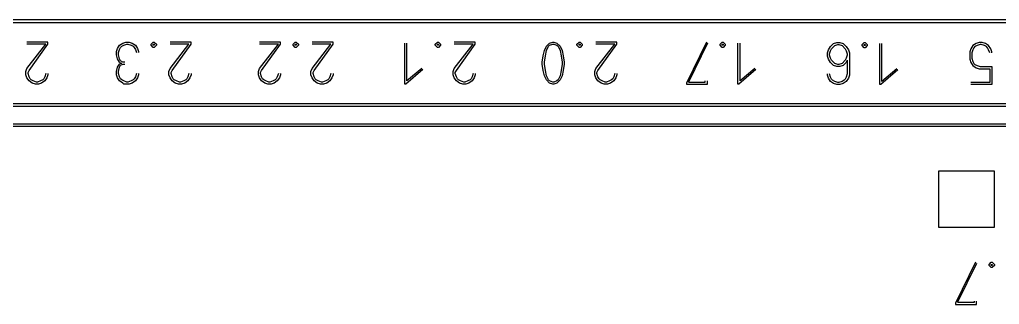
# Model space of a CAD drawing. Header units: inches. Extents: x 9 to 429, y 10 to 307.
# Drawn here: x 126.28 to 155.37, y 174.09 to 182.54 of the extents above; entities that cross this region are included whole.
import ezdxf

# ---------------------------------------------------------------- set-up
doc = ezdxf.new("R2010")
doc.units = ezdxf.units.IN
doc.header["$MEASUREMENT"] = 0
doc.layers.add('0007LEVEL_0', color=7, linetype='Continuous')
doc.layers.add('0007LEVEL_1', color=7, linetype='Continuous')

msp = doc.modelspace()

# ---------------------------------------------------------------- linework, layer by layer
at = {"color": 7, "linetype": 'Continuous'}
for p, q in [((161.716, 179.959), (111.308, 179.959)), ((161.633, 180.042), (111.391, 180.042)), ((100.308, 179.452), (227.784, 179.452)), ((100.308, 179.376), (227.784, 179.376)), ((153.562, 178.045), (153.562, 176.381)), ((155.226, 178.045), (153.562, 178.045)), ((155.226, 176.381), (155.226, 178.045)), ((153.562, 176.381), (155.226, 176.381))]:
    msp.add_line(p, q, dxfattribs=at)
at = {"layer": '0007LEVEL_0', "color": 7, "linetype": 'Continuous'}
for p, q in [((154.664, 175.341), (154.071, 174.124)), ((154.696, 175.309), (154.134, 174.155)), ((155.07, 175.278), (155.132, 175.341)), ((155.07, 175.247), (155.07, 175.278)), ((155.132, 175.185), (155.07, 175.247)), ((155.132, 175.341), (155.164, 175.341)), ((155.132, 175.247), (155.132, 175.278)), ((155.132, 175.278), (155.164, 175.278)), ((155.164, 175.247), (155.132, 175.247)), ((155.164, 175.185), (155.132, 175.185)), ((155.164, 175.341), (155.226, 175.278)), ((155.164, 175.278), (155.164, 175.247)), ((155.226, 175.247), (155.164, 175.185)), ((155.226, 175.278), (155.226, 175.247)), ((154.071, 174.124), (154.071, 174.092)), ((154.071, 174.092), (154.696, 174.092)), ((154.134, 174.155), (154.633, 174.155)), ((154.633, 174.155), (154.633, 174.186)), ((154.696, 174.092), (154.696, 174.186))]:
    msp.add_line(p, q, dxfattribs=at)
at = {"layer": '0007LEVEL_1', "color": 7, "linetype": 'Continuous'}
for p, q in [((111.308, 182.538), (161.716, 182.538)), ((111.391, 182.455), (161.633, 182.455)), ((127.127, 181.872), (126.503, 181.872)), ((127.127, 181.81), (127.127, 181.872)), ((129.253, 181.779), (129.346, 181.841)), ((129.346, 181.841), (129.44, 181.872)), ((129.44, 181.872), (129.533, 181.872)), ((129.533, 181.872), (129.627, 181.841)), ((129.627, 181.841), (129.721, 181.779)), ((130.189, 181.81), (130.251, 181.872)), ((130.251, 181.872), (130.282, 181.872)), ((130.282, 181.872), (130.345, 181.81)), ((131.374, 181.872), (130.75, 181.872)), ((131.374, 181.81), (131.374, 181.872)), ((134.03, 181.872), (133.406, 181.872)), ((134.03, 181.81), (134.03, 181.872)), ((134.404, 181.81), (134.467, 181.872)), ((134.467, 181.872), (134.498, 181.872)), ((134.498, 181.872), (134.56, 181.81)), ((135.59, 181.872), (134.966, 181.872)), ((135.59, 181.81), (135.59, 181.872)), ((137.722, 180.624), (137.722, 181.841)), ((137.785, 180.718), (137.785, 181.841)), ((138.627, 181.81), (138.69, 181.872)), ((138.69, 181.872), (138.721, 181.872)), ((138.721, 181.872), (138.783, 181.81)), ((139.813, 181.872), (139.189, 181.872)), ((139.813, 181.81), (139.813, 181.872)), ((141.927, 181.748), (142.021, 181.841)), ((142.021, 181.841), (142.114, 181.872)), ((142.114, 181.872), (142.145, 181.872)), ((142.145, 181.872), (142.239, 181.841)), ((142.239, 181.841), (142.333, 181.748)), ((142.832, 181.81), (142.894, 181.872)), ((142.894, 181.872), (142.926, 181.872)), ((142.926, 181.872), (142.988, 181.81)), ((144.018, 181.872), (143.394, 181.872)), ((144.018, 181.81), (144.018, 181.872)), ((146.674, 181.872), (146.081, 180.656)), ((146.705, 181.841), (146.144, 180.687)), ((147.08, 181.81), (147.142, 181.872)), ((147.142, 181.872), (147.173, 181.872)), ((147.173, 181.872), (147.236, 181.81)), ((147.61, 180.624), (147.61, 181.841)), ((147.673, 180.718), (147.673, 181.841)), ((150.359, 181.737), (150.453, 181.831)), ((150.453, 181.831), (150.546, 181.862)), ((150.546, 181.862), (150.64, 181.862)), ((150.64, 181.862), (150.734, 181.831)), ((150.734, 181.831), (150.827, 181.737)), ((151.295, 181.8), (151.358, 181.862)), ((151.358, 181.862), (151.389, 181.862)), ((151.389, 181.862), (151.451, 181.8)), ((151.826, 180.614), (151.826, 181.831)), ((151.888, 180.707), (151.888, 181.831)), ((154.68, 181.831), (154.586, 181.768)), ((154.773, 181.862), (154.68, 181.831)), ((154.867, 181.862), (154.773, 181.862)), ((154.961, 181.831), (154.867, 181.862)), ((155.054, 181.768), (154.961, 181.831)), ((126.503, 181.092), (127.064, 181.81)), ((127.064, 181.81), (126.503, 181.81)), ((126.565, 181.03), (127.127, 181.81)), ((129.159, 181.592), (129.19, 181.685)), ((129.159, 181.498), (129.159, 181.592)), ((129.19, 181.685), (129.253, 181.779)), ((129.221, 181.56), (129.253, 181.654)), ((129.221, 181.498), (129.221, 181.56)), ((129.253, 181.654), (129.284, 181.716)), ((129.284, 181.716), (129.315, 181.748)), ((129.315, 181.748), (129.377, 181.779)), ((129.377, 181.779), (129.471, 181.81)), ((129.471, 181.81), (129.502, 181.81)), ((129.502, 181.81), (129.596, 181.779)), ((129.596, 181.779), (129.658, 181.748)), ((129.658, 181.748), (129.689, 181.716)), ((129.689, 181.716), (129.721, 181.654)), ((129.721, 181.779), (129.783, 181.685)), ((129.721, 181.654), (129.752, 181.56)), ((129.783, 181.685), (129.814, 181.592)), ((129.814, 181.592), (129.814, 181.56)), ((130.189, 181.779), (130.189, 181.81)), ((130.251, 181.716), (130.189, 181.779)), ((130.251, 181.779), (130.251, 181.81)), ((130.251, 181.81), (130.282, 181.81)), ((130.282, 181.779), (130.251, 181.779)), ((130.282, 181.716), (130.251, 181.716)), ((130.282, 181.81), (130.282, 181.779)), ((130.345, 181.779), (130.282, 181.716)), ((130.345, 181.81), (130.345, 181.779)), ((130.75, 181.092), (131.312, 181.81)), ((131.312, 181.81), (130.75, 181.81)), ((130.813, 181.03), (131.374, 181.81)), ((133.406, 181.092), (133.967, 181.81)), ((133.967, 181.81), (133.406, 181.81)), ((133.468, 181.03), (134.03, 181.81)), ((134.404, 181.779), (134.404, 181.81)), ((134.467, 181.716), (134.404, 181.779)), ((134.467, 181.779), (134.467, 181.81)), ((134.467, 181.81), (134.498, 181.81)), ((134.498, 181.779), (134.467, 181.779)), ((134.498, 181.716), (134.467, 181.716)), ((134.498, 181.81), (134.498, 181.779)), ((134.56, 181.779), (134.498, 181.716)), ((134.56, 181.81), (134.56, 181.779)), ((134.966, 181.092), (135.528, 181.81)), ((135.528, 181.81), (134.966, 181.81)), ((135.028, 181.03), (135.59, 181.81)), ((138.627, 181.779), (138.627, 181.81)), ((138.69, 181.716), (138.627, 181.779)), ((138.69, 181.779), (138.69, 181.81)), ((138.69, 181.81), (138.721, 181.81)), ((138.721, 181.779), (138.69, 181.779)), ((138.721, 181.716), (138.69, 181.716)), ((138.721, 181.81), (138.721, 181.779)), ((138.783, 181.779), (138.721, 181.716)), ((138.783, 181.81), (138.783, 181.779)), ((139.189, 181.092), (139.751, 181.81)), ((139.751, 181.81), (139.189, 181.81)), ((139.251, 181.03), (139.813, 181.81)), ((141.833, 181.467), (141.865, 181.623)), ((141.865, 181.623), (141.927, 181.748)), ((141.896, 181.467), (141.927, 181.623)), ((141.927, 181.623), (141.989, 181.748)), ((141.989, 181.748), (142.021, 181.779)), ((142.021, 181.779), (142.114, 181.81)), ((142.114, 181.81), (142.145, 181.81)), ((142.145, 181.81), (142.239, 181.779)), ((142.239, 181.779), (142.27, 181.748)), ((142.27, 181.748), (142.333, 181.623)), ((142.333, 181.748), (142.395, 181.623)), ((142.333, 181.623), (142.364, 181.467)), ((142.395, 181.623), (142.426, 181.467)), ((142.832, 181.779), (142.832, 181.81)), ((142.894, 181.716), (142.832, 181.779)), ((142.894, 181.779), (142.894, 181.81)), ((142.894, 181.81), (142.926, 181.81)), ((142.926, 181.779), (142.894, 181.779)), ((142.926, 181.716), (142.894, 181.716)), ((142.926, 181.81), (142.926, 181.779)), ((142.988, 181.779), (142.926, 181.716)), ((142.988, 181.81), (142.988, 181.779)), ((143.394, 181.092), (143.955, 181.81)), ((143.955, 181.81), (143.394, 181.81)), ((143.456, 181.03), (144.018, 181.81)), ((147.08, 181.779), (147.08, 181.81)), ((147.142, 181.716), (147.08, 181.779)), ((147.142, 181.779), (147.142, 181.81)), ((147.142, 181.81), (147.173, 181.81)), ((147.173, 181.779), (147.142, 181.779)), ((147.173, 181.716), (147.142, 181.716)), ((147.173, 181.81), (147.173, 181.779)), ((147.236, 181.779), (147.173, 181.716)), ((147.236, 181.81), (147.236, 181.779)), ((150.266, 181.55), (150.297, 181.644)), ((150.266, 181.456), (150.266, 181.55)), ((150.297, 181.644), (150.359, 181.737)), ((150.328, 181.519), (150.359, 181.612)), ((150.359, 181.612), (150.39, 181.675)), ((150.39, 181.675), (150.484, 181.768)), ((150.484, 181.768), (150.578, 181.8)), ((150.578, 181.8), (150.609, 181.8)), ((150.609, 181.8), (150.702, 181.768)), ((150.702, 181.768), (150.796, 181.675)), ((150.796, 181.675), (150.827, 181.612)), ((150.827, 181.737), (150.89, 181.644)), ((150.827, 181.612), (150.858, 181.519)), ((150.89, 181.644), (150.921, 181.55)), ((150.921, 181.55), (150.921, 180.895)), ((151.295, 181.768), (151.295, 181.8)), ((151.358, 181.706), (151.295, 181.768)), ((151.358, 181.768), (151.358, 181.8)), ((151.358, 181.8), (151.389, 181.8)), ((151.389, 181.768), (151.358, 181.768)), ((151.389, 181.706), (151.358, 181.706)), ((151.389, 181.8), (151.389, 181.768)), ((151.451, 181.768), (151.389, 181.706)), ((151.451, 181.8), (151.451, 181.768)), ((154.524, 181.675), (154.493, 181.581)), ((154.493, 181.581), (154.493, 181.363)), ((154.586, 181.768), (154.524, 181.675)), ((154.586, 181.644), (154.555, 181.55)), ((154.555, 181.55), (154.555, 181.394)), ((154.617, 181.706), (154.586, 181.644)), ((154.649, 181.737), (154.617, 181.706)), ((154.711, 181.768), (154.649, 181.737)), ((154.805, 181.8), (154.711, 181.768)), ((154.836, 181.8), (154.805, 181.8)), ((154.929, 181.768), (154.836, 181.8)), ((154.992, 181.737), (154.929, 181.768)), ((155.023, 181.706), (154.992, 181.737)), ((155.054, 181.644), (155.023, 181.706)), ((155.117, 181.675), (155.054, 181.768)), ((155.086, 181.55), (155.054, 181.644)), ((155.148, 181.581), (155.117, 181.675)), ((155.148, 181.55), (155.148, 181.581)), ((129.19, 181.373), (129.159, 181.498)), ((129.253, 181.28), (129.19, 181.373)), ((129.253, 181.373), (129.221, 181.498)), ((129.284, 181.311), (129.253, 181.373)), ((129.284, 181.248), (129.253, 181.28)), ((129.253, 181.217), (129.284, 181.248)), ((129.346, 181.28), (129.284, 181.311)), ((129.284, 181.248), (129.315, 181.248)), ((129.409, 181.28), (129.346, 181.28)), ((141.802, 181.28), (141.833, 181.467)), ((141.802, 181.217), (141.802, 181.28)), ((141.865, 181.28), (141.896, 181.467)), ((141.865, 181.217), (141.865, 181.28)), ((142.364, 181.467), (142.395, 181.28)), ((142.395, 181.28), (142.395, 181.217)), ((142.426, 181.467), (142.457, 181.28)), ((142.457, 181.28), (142.457, 181.217)), ((150.297, 181.363), (150.266, 181.456)), ((150.359, 181.269), (150.297, 181.363)), ((150.328, 181.488), (150.328, 181.519)), ((150.359, 181.394), (150.328, 181.488)), ((150.39, 181.332), (150.359, 181.394)), ((150.453, 181.175), (150.359, 181.269)), ((150.484, 181.238), (150.39, 181.332)), ((150.578, 181.207), (150.484, 181.238)), ((150.702, 181.238), (150.609, 181.207)), ((150.796, 181.332), (150.702, 181.238)), ((150.827, 181.269), (150.734, 181.175)), ((150.827, 181.394), (150.796, 181.332)), ((150.858, 181.488), (150.827, 181.394)), ((150.858, 181.332), (150.827, 181.269)), ((150.858, 181.519), (150.858, 181.488)), ((150.858, 181.332), (150.858, 180.926)), ((154.493, 181.363), (154.524, 181.269)), ((154.524, 181.269), (154.586, 181.175)), ((154.555, 181.394), (154.586, 181.3)), ((154.586, 181.3), (154.617, 181.238)), ((154.617, 181.238), (154.649, 181.207)), ((126.471, 180.999), (126.503, 181.092)), ((126.471, 180.905), (126.471, 180.999)), ((126.534, 180.968), (126.565, 181.03)), ((126.534, 180.936), (126.534, 180.968)), ((129.159, 180.999), (129.19, 181.124)), ((129.159, 180.905), (129.159, 180.999)), ((129.19, 181.124), (129.253, 181.217)), ((129.221, 180.999), (129.253, 181.124)), ((129.221, 180.936), (129.221, 180.999)), ((129.253, 181.124), (129.284, 181.186)), ((129.284, 181.186), (129.346, 181.217)), ((129.346, 181.217), (129.409, 181.217)), ((130.719, 180.999), (130.75, 181.092)), ((130.719, 180.905), (130.719, 180.999)), ((130.782, 180.968), (130.813, 181.03)), ((130.782, 180.936), (130.782, 180.968)), ((133.375, 180.999), (133.406, 181.092)), ((133.375, 180.905), (133.375, 180.999)), ((133.437, 180.968), (133.468, 181.03)), ((133.437, 180.936), (133.437, 180.968)), ((134.935, 180.999), (134.966, 181.092)), ((134.935, 180.905), (134.935, 180.999)), ((134.997, 180.968), (135.028, 181.03)), ((134.997, 180.936), (134.997, 180.968)), ((138.253, 181.061), (137.754, 180.624)), ((138.222, 181.092), (137.785, 180.718)), ((139.158, 180.999), (139.189, 181.092)), ((139.158, 180.905), (139.158, 180.999)), ((139.22, 180.968), (139.251, 181.03)), ((139.22, 180.936), (139.22, 180.968)), ((141.833, 181.03), (141.802, 181.217)), ((141.865, 180.874), (141.833, 181.03)), ((141.896, 181.03), (141.865, 181.217)), ((141.927, 180.874), (141.896, 181.03)), ((142.364, 181.03), (142.333, 180.874)), ((142.395, 181.217), (142.364, 181.03)), ((142.426, 181.03), (142.395, 180.874)), ((142.457, 181.217), (142.426, 181.03)), ((143.362, 180.999), (143.394, 181.092)), ((143.362, 180.905), (143.362, 180.999)), ((143.425, 180.968), (143.456, 181.03)), ((143.425, 180.936), (143.425, 180.968)), ((148.141, 181.061), (147.641, 180.624)), ((148.109, 181.092), (147.673, 180.718)), ((150.546, 181.144), (150.453, 181.175)), ((150.64, 181.144), (150.546, 181.144)), ((150.609, 181.207), (150.578, 181.207)), ((150.734, 181.175), (150.64, 181.144)), ((152.356, 181.051), (151.857, 180.614)), ((152.325, 181.082), (151.888, 180.707)), ((154.586, 181.175), (154.68, 181.113)), ((154.649, 181.207), (154.711, 181.175)), ((154.68, 181.113), (154.773, 181.082)), ((154.711, 181.175), (154.805, 181.144)), ((154.773, 181.082), (155.086, 181.082)), ((154.805, 181.144), (155.148, 181.144)), ((155.086, 181.082), (155.086, 180.676)), ((155.148, 181.144), (155.148, 180.614)), ((126.503, 180.812), (126.471, 180.905)), ((126.565, 180.718), (126.503, 180.812)), ((126.565, 180.843), (126.534, 180.936)), ((126.596, 180.78), (126.565, 180.843)), ((126.659, 180.656), (126.565, 180.718)), ((126.627, 180.749), (126.596, 180.78)), ((126.69, 180.718), (126.627, 180.749)), ((126.752, 180.624), (126.659, 180.656)), ((126.783, 180.687), (126.69, 180.718)), ((126.815, 180.687), (126.783, 180.687)), ((126.908, 180.718), (126.815, 180.687)), ((126.939, 180.656), (126.846, 180.624)), ((126.971, 180.749), (126.908, 180.718)), ((127.033, 180.718), (126.939, 180.656)), ((127.002, 180.78), (126.971, 180.749)), ((127.033, 180.843), (127.002, 180.78)), ((127.064, 180.936), (127.033, 180.843)), ((127.095, 180.812), (127.033, 180.718)), ((127.127, 180.905), (127.095, 180.812)), ((127.127, 180.936), (127.127, 180.905)), ((129.19, 180.812), (129.159, 180.905)), ((129.253, 180.718), (129.19, 180.812)), ((129.253, 180.843), (129.221, 180.936)), ((129.284, 180.78), (129.253, 180.843)), ((129.346, 180.656), (129.253, 180.718)), ((129.315, 180.749), (129.284, 180.78)), ((129.377, 180.718), (129.315, 180.749)), ((129.377, 180.624), (129.346, 180.656)), ((129.471, 180.687), (129.377, 180.718)), ((129.502, 180.687), (129.471, 180.687)), ((129.596, 180.718), (129.502, 180.687)), ((129.627, 180.656), (129.533, 180.624)), ((129.658, 180.749), (129.596, 180.718)), ((129.721, 180.718), (129.627, 180.656)), ((129.689, 180.78), (129.658, 180.749)), ((129.721, 180.843), (129.689, 180.78)), ((129.752, 180.936), (129.721, 180.843)), ((129.783, 180.812), (129.721, 180.718)), ((129.814, 180.905), (129.783, 180.812)), ((129.814, 180.936), (129.814, 180.905)), ((130.75, 180.812), (130.719, 180.905)), ((130.813, 180.718), (130.75, 180.812)), ((130.813, 180.843), (130.782, 180.936)), ((130.844, 180.78), (130.813, 180.843)), ((130.906, 180.656), (130.813, 180.718)), ((130.875, 180.749), (130.844, 180.78)), ((130.938, 180.718), (130.875, 180.749)), ((131, 180.624), (130.906, 180.656)), ((131.031, 180.687), (130.938, 180.718)), ((131.062, 180.687), (131.031, 180.687)), ((131.156, 180.718), (131.062, 180.687)), ((131.187, 180.656), (131.094, 180.624)), ((131.218, 180.749), (131.156, 180.718)), ((131.281, 180.718), (131.187, 180.656)), ((131.25, 180.78), (131.218, 180.749)), ((131.281, 180.843), (131.25, 180.78)), ((131.312, 180.936), (131.281, 180.843)), ((131.343, 180.812), (131.281, 180.718)), ((131.374, 180.905), (131.343, 180.812)), ((131.374, 180.936), (131.374, 180.905)), ((133.406, 180.812), (133.375, 180.905)), ((133.468, 180.718), (133.406, 180.812)), ((133.468, 180.843), (133.437, 180.936)), ((133.499, 180.78), (133.468, 180.843)), ((133.562, 180.656), (133.468, 180.718)), ((133.531, 180.749), (133.499, 180.78)), ((133.593, 180.718), (133.531, 180.749)), ((133.655, 180.624), (133.562, 180.656)), ((133.687, 180.687), (133.593, 180.718)), ((133.718, 180.687), (133.687, 180.687)), ((133.811, 180.718), (133.718, 180.687)), ((133.843, 180.656), (133.749, 180.624)), ((133.874, 180.749), (133.811, 180.718)), ((133.936, 180.718), (133.843, 180.656)), ((133.905, 180.78), (133.874, 180.749)), ((133.936, 180.843), (133.905, 180.78)), ((133.967, 180.936), (133.936, 180.843)), ((133.999, 180.812), (133.936, 180.718)), ((134.03, 180.905), (133.999, 180.812)), ((134.03, 180.936), (134.03, 180.905)), ((134.966, 180.812), (134.935, 180.905)), ((135.028, 180.718), (134.966, 180.812)), ((135.028, 180.843), (134.997, 180.936)), ((135.06, 180.78), (135.028, 180.843)), ((135.122, 180.656), (135.028, 180.718)), ((135.091, 180.749), (135.06, 180.78)), ((135.153, 180.718), (135.091, 180.749)), ((135.216, 180.624), (135.122, 180.656)), ((135.247, 180.687), (135.153, 180.718)), ((135.278, 180.687), (135.247, 180.687)), ((135.372, 180.718), (135.278, 180.687)), ((135.403, 180.656), (135.309, 180.624)), ((135.434, 180.749), (135.372, 180.718)), ((135.496, 180.718), (135.403, 180.656)), ((135.465, 180.78), (135.434, 180.749)), ((135.496, 180.843), (135.465, 180.78)), ((135.528, 180.936), (135.496, 180.843)), ((135.559, 180.812), (135.496, 180.718)), ((135.59, 180.905), (135.559, 180.812)), ((135.59, 180.936), (135.59, 180.905)), ((139.189, 180.812), (139.158, 180.905)), ((139.251, 180.718), (139.189, 180.812)), ((139.251, 180.843), (139.22, 180.936)), ((139.282, 180.78), (139.251, 180.843)), ((139.345, 180.656), (139.251, 180.718)), ((139.314, 180.749), (139.282, 180.78)), ((139.376, 180.718), (139.314, 180.749)), ((139.439, 180.624), (139.345, 180.656)), ((139.47, 180.687), (139.376, 180.718)), ((139.501, 180.687), (139.47, 180.687)), ((139.595, 180.718), (139.501, 180.687)), ((139.626, 180.656), (139.532, 180.624)), ((139.657, 180.749), (139.595, 180.718)), ((139.719, 180.718), (139.626, 180.656)), ((139.688, 180.78), (139.657, 180.749)), ((139.719, 180.843), (139.688, 180.78)), ((139.751, 180.936), (139.719, 180.843)), ((139.782, 180.812), (139.719, 180.718)), ((139.813, 180.905), (139.782, 180.812)), ((139.813, 180.936), (139.813, 180.905)), ((141.927, 180.749), (141.865, 180.874)), ((141.989, 180.749), (141.927, 180.874)), ((142.021, 180.656), (141.927, 180.749)), ((142.021, 180.718), (141.989, 180.749)), ((142.114, 180.687), (142.021, 180.718)), ((142.114, 180.624), (142.021, 180.656)), ((142.145, 180.687), (142.114, 180.687)), ((142.239, 180.718), (142.145, 180.687)), ((142.239, 180.656), (142.145, 180.624)), ((142.27, 180.749), (142.239, 180.718)), ((142.333, 180.749), (142.239, 180.656)), ((142.333, 180.874), (142.27, 180.749)), ((142.395, 180.874), (142.333, 180.749)), ((143.394, 180.812), (143.362, 180.905)), ((143.456, 180.718), (143.394, 180.812)), ((143.456, 180.843), (143.425, 180.936)), ((143.487, 180.78), (143.456, 180.843)), ((143.55, 180.656), (143.456, 180.718)), ((143.518, 180.749), (143.487, 180.78)), ((143.581, 180.718), (143.518, 180.749)), ((143.643, 180.624), (143.55, 180.656)), ((143.674, 180.687), (143.581, 180.718)), ((143.706, 180.687), (143.674, 180.687)), ((143.799, 180.718), (143.706, 180.687)), ((143.83, 180.656), (143.737, 180.624)), ((143.862, 180.749), (143.799, 180.718)), ((143.924, 180.718), (143.83, 180.656)), ((143.893, 180.78), (143.862, 180.749)), ((143.924, 180.843), (143.893, 180.78)), ((143.955, 180.936), (143.924, 180.843)), ((143.986, 180.812), (143.924, 180.718)), ((144.018, 180.905), (143.986, 180.812)), ((144.018, 180.936), (144.018, 180.905)), ((146.081, 180.656), (146.081, 180.624)), ((146.144, 180.687), (146.643, 180.687)), ((146.643, 180.687), (146.643, 180.718)), ((146.705, 180.624), (146.705, 180.718)), ((150.266, 180.895), (150.266, 180.926)), ((150.297, 180.801), (150.266, 180.895)), ((150.359, 180.707), (150.297, 180.801)), ((150.359, 180.832), (150.328, 180.926)), ((150.39, 180.77), (150.359, 180.832)), ((150.453, 180.645), (150.359, 180.707)), ((150.422, 180.739), (150.39, 180.77)), ((150.484, 180.707), (150.422, 180.739)), ((150.578, 180.676), (150.484, 180.707)), ((150.609, 180.676), (150.578, 180.676)), ((150.702, 180.707), (150.609, 180.676)), ((150.765, 180.739), (150.702, 180.707)), ((150.827, 180.707), (150.734, 180.645)), ((150.796, 180.77), (150.765, 180.739)), ((150.827, 180.832), (150.796, 180.77)), ((150.858, 180.926), (150.827, 180.832)), ((150.89, 180.801), (150.827, 180.707)), ((150.921, 180.895), (150.89, 180.801)), ((155.086, 180.676), (154.524, 180.676)), ((126.846, 180.624), (126.752, 180.624)), ((129.533, 180.624), (129.377, 180.624)), ((131.094, 180.624), (131, 180.624)), ((133.749, 180.624), (133.655, 180.624)), ((135.309, 180.624), (135.216, 180.624)), ((137.754, 180.624), (137.722, 180.624)), ((139.532, 180.624), (139.439, 180.624)), ((142.145, 180.624), (142.114, 180.624)), ((143.737, 180.624), (143.643, 180.624)), ((146.081, 180.624), (146.705, 180.624)), ((147.641, 180.624), (147.61, 180.624)), ((150.546, 180.614), (150.453, 180.645)), ((150.64, 180.614), (150.546, 180.614)), ((150.734, 180.645), (150.64, 180.614)), ((151.857, 180.614), (151.826, 180.614)), ((155.148, 180.614), (154.524, 180.614))]:
    msp.add_line(p, q, dxfattribs=at)

doc.saveas('drawing.dxf')
